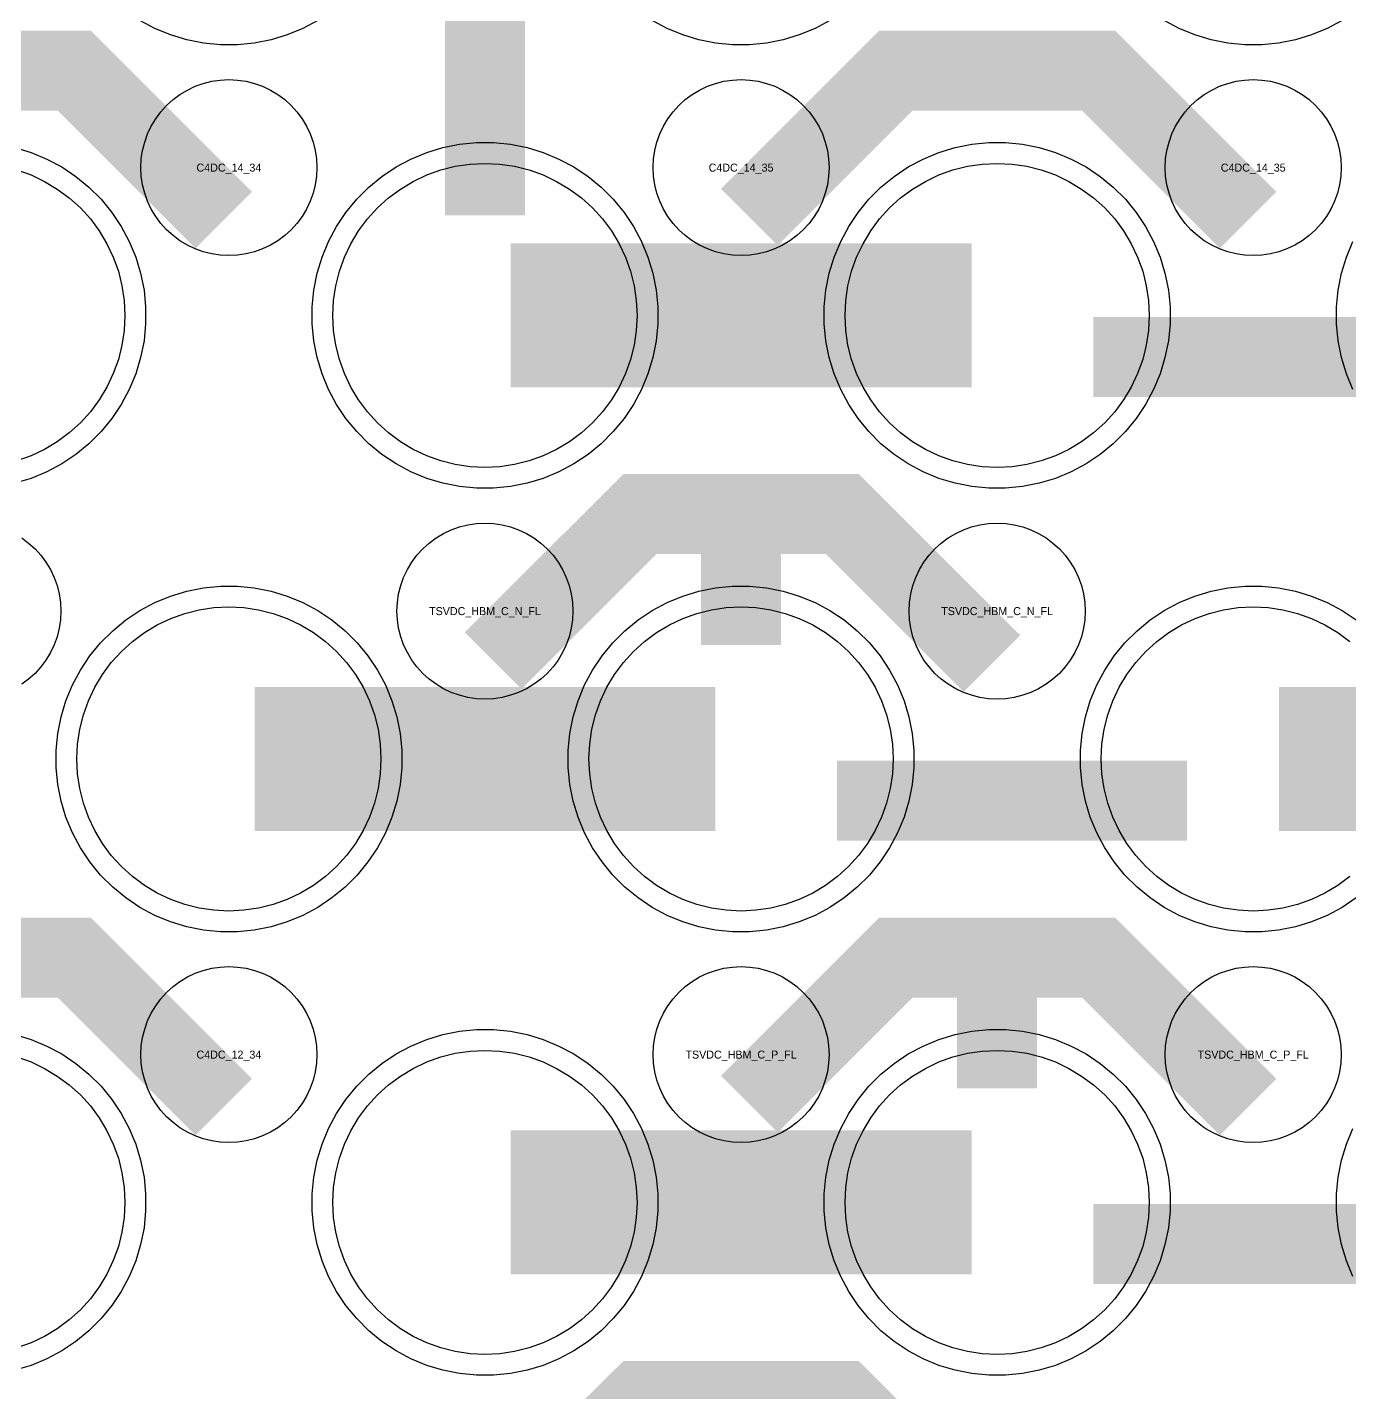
# Model space of a CAD drawing. Extents: x -11880 to 11880, y -14992 to 14992.
# Drawn here: x -943 to -529.9, y -13236.2 to -12809.6 of the extents above; entities that cross this region are included whole.
import ezdxf
from ezdxf.enums import TextEntityAlignment as Align

# ---------------------------------------------------------------- set-up
doc = ezdxf.new("R2010")
doc.units = 0
doc.header["$MEASUREMENT"] = 0
for name, color, linetype in [('GDS_775_DT_237', 138, 'CONTINUOUS'), ('RDL1_FS', 34, 'CONTINUOUS'), ('RDL_BS', 160, 'CONTINUOUS')]:
    doc.layers.add(name, color=color, linetype=linetype)

msp = doc.modelspace()

# ---------------------------------------------------------------- linework, layer by layer
at = {"layer": 'RDL1_FS', "color": 241, "true_color": 0xf7abae}
for points in [[(-800, -12947.174), (-804.657, -12946.945), (-809.268, -12946.261), (-813.791, -12945.129), (-818.181, -12943.557), (-822.395, -12941.565), (-826.395, -12939.167), (-830.14, -12936.389), (-833.594, -12933.259), (-836.724, -12929.805), (-839.502, -12926.06), (-841.9, -12922.06), (-843.892, -12917.846), (-845.464, -12913.456), (-846.596, -12908.933), (-847.28, -12904.322), (-847.509, -12899.665), (-847.28, -12895.008), (-846.596, -12890.397), (-845.464, -12885.874), (-843.892, -12881.484), (-841.9, -12877.27), (-839.502, -12873.27), (-836.724, -12869.525), (-833.594, -12866.071), (-830.14, -12862.941), (-826.395, -12860.163), (-822.395, -12857.765), (-818.181, -12855.773), (-813.791, -12854.201), (-809.268, -12853.069), (-804.657, -12852.385), (-800, -12852.156), (-795.343, -12852.385), (-790.732, -12853.069), (-786.209, -12854.201), (-781.819, -12855.773), (-777.605, -12857.765), (-773.605, -12860.163), (-769.86, -12862.941), (-766.406, -12866.071), (-763.276, -12869.525), (-760.498, -12873.27), (-758.1, -12877.27), (-756.108, -12881.484), (-754.536, -12885.874), (-753.404, -12890.397), (-752.72, -12895.008), (-752.491, -12899.665), (-752.72, -12904.322), (-753.404, -12908.933), (-754.536, -12913.456), (-756.108, -12917.846), (-758.1, -12922.06), (-760.498, -12926.06), (-763.276, -12929.805), (-766.406, -12933.259), (-769.86, -12936.389), (-773.605, -12939.167), (-777.605, -12941.565), (-781.819, -12943.557), (-786.209, -12945.129), (-790.732, -12946.261), (-795.343, -12946.945)], [(-640, -12947.174), (-644.657, -12946.945), (-649.268, -12946.261), (-653.791, -12945.129), (-658.181, -12943.557), (-662.395, -12941.565), (-666.395, -12939.167), (-670.14, -12936.389), (-673.594, -12933.259), (-676.724, -12929.805), (-679.502, -12926.06), (-681.9, -12922.06), (-683.892, -12917.846), (-685.464, -12913.456), (-686.596, -12908.933), (-687.28, -12904.322), (-687.509, -12899.665), (-687.28, -12895.008), (-686.596, -12890.397), (-685.464, -12885.874), (-683.892, -12881.484), (-681.9, -12877.27), (-679.502, -12873.27), (-676.724, -12869.525), (-673.594, -12866.071), (-670.14, -12862.941), (-666.395, -12860.163), (-662.395, -12857.765), (-658.181, -12855.773), (-653.791, -12854.201), (-649.268, -12853.069), (-644.657, -12852.385), (-640, -12852.156), (-635.343, -12852.385), (-630.732, -12853.069), (-626.209, -12854.201), (-621.819, -12855.773), (-617.605, -12857.765), (-613.605, -12860.163), (-609.86, -12862.941), (-606.406, -12866.071), (-603.276, -12869.525), (-600.498, -12873.27), (-598.1, -12877.27), (-596.108, -12881.484), (-594.536, -12885.874), (-593.404, -12890.397), (-592.72, -12895.008), (-592.491, -12899.665), (-592.72, -12904.322), (-593.404, -12908.933), (-594.536, -12913.456), (-596.108, -12917.846), (-598.1, -12922.06), (-600.498, -12926.06), (-603.276, -12929.805), (-606.406, -12933.259), (-609.86, -12936.389), (-613.605, -12939.167), (-617.605, -12941.565), (-621.819, -12943.557), (-626.209, -12945.129), (-630.732, -12946.261), (-635.343, -12946.945)], [(-880, -13085.739), (-884.657, -13085.51), (-889.268, -13084.826), (-893.791, -13083.694), (-898.181, -13082.122), (-902.395, -13080.13), (-906.395, -13077.732), (-910.14, -13074.954), (-913.594, -13071.824), (-916.724, -13068.37), (-919.502, -13064.625), (-921.9, -13060.625), (-923.892, -13056.411), (-925.464, -13052.021), (-926.596, -13047.498), (-927.28, -13042.887), (-927.509, -13038.23), (-927.28, -13033.573), (-926.596, -13028.962), (-925.464, -13024.439), (-923.892, -13020.049), (-921.9, -13015.835), (-919.502, -13011.835), (-916.724, -13008.09), (-913.594, -13004.636), (-910.14, -13001.506), (-906.395, -12998.728), (-902.395, -12996.33), (-898.181, -12994.338), (-893.791, -12992.766), (-889.268, -12991.634), (-884.657, -12990.95), (-880, -12990.721), (-875.343, -12990.95), (-870.732, -12991.634), (-866.209, -12992.766), (-861.819, -12994.338), (-857.605, -12996.33), (-853.605, -12998.728), (-849.86, -13001.506), (-846.406, -13004.636), (-843.276, -13008.09), (-840.498, -13011.835), (-838.1, -13015.835), (-836.108, -13020.049), (-834.536, -13024.439), (-833.404, -13028.962), (-832.72, -13033.573), (-832.491, -13038.23), (-832.72, -13042.887), (-833.404, -13047.498), (-834.536, -13052.021), (-836.108, -13056.411), (-838.1, -13060.625), (-840.498, -13064.625), (-843.276, -13068.37), (-846.406, -13071.824), (-849.86, -13074.954), (-853.605, -13077.732), (-857.605, -13080.13), (-861.819, -13082.122), (-866.209, -13083.694), (-870.732, -13084.826), (-875.343, -13085.51)], [(-720, -13085.739), (-724.657, -13085.51), (-729.268, -13084.826), (-733.791, -13083.694), (-738.181, -13082.122), (-742.395, -13080.13), (-746.395, -13077.732), (-750.14, -13074.954), (-753.594, -13071.824), (-756.724, -13068.37), (-759.502, -13064.625), (-761.9, -13060.625), (-763.892, -13056.411), (-765.464, -13052.021), (-766.596, -13047.498), (-767.28, -13042.887), (-767.509, -13038.23), (-767.28, -13033.573), (-766.596, -13028.962), (-765.464, -13024.439), (-763.892, -13020.049), (-761.9, -13015.835), (-759.502, -13011.835), (-756.724, -13008.09), (-753.594, -13004.636), (-750.14, -13001.506), (-746.395, -12998.728), (-742.395, -12996.33), (-738.181, -12994.338), (-733.791, -12992.766), (-729.268, -12991.634), (-724.657, -12990.95), (-720, -12990.721), (-715.343, -12990.95), (-710.732, -12991.634), (-706.209, -12992.766), (-701.819, -12994.338), (-697.605, -12996.33), (-693.605, -12998.728), (-689.86, -13001.506), (-686.406, -13004.636), (-683.276, -13008.09), (-680.498, -13011.835), (-678.1, -13015.835), (-676.108, -13020.049), (-674.536, -13024.439), (-673.404, -13028.962), (-672.72, -13033.573), (-672.491, -13038.23), (-672.72, -13042.887), (-673.404, -13047.498), (-674.536, -13052.021), (-676.108, -13056.411), (-678.1, -13060.625), (-680.498, -13064.625), (-683.276, -13068.37), (-686.406, -13071.824), (-689.86, -13074.954), (-693.605, -13077.732), (-697.605, -13080.13), (-701.819, -13082.122), (-706.209, -13083.694), (-710.732, -13084.826), (-715.343, -13085.51)]]:
    msp.add_lwpolyline(points, close=True, dxfattribs=at)
at = {"layer": 'RDL1_FS'}
for points in [[(-946.209, -12854.201), (-941.819, -12855.773), (-937.605, -12857.765), (-933.605, -12860.163), (-929.86, -12862.941), (-926.406, -12866.071), (-923.276, -12869.525), (-920.498, -12873.27), (-918.1, -12877.27), (-916.108, -12881.484), (-914.536, -12885.874), (-913.404, -12890.397), (-912.72, -12895.008), (-912.491, -12899.665), (-912.72, -12904.322), (-913.404, -12908.933), (-914.536, -12913.456), (-916.108, -12917.846), (-918.1, -12922.06), (-920.498, -12926.06), (-923.276, -12929.805), (-926.406, -12933.259), (-929.86, -12936.389), (-933.605, -12939.167), (-937.605, -12941.565), (-941.819, -12943.557), (-946.209, -12945.129)], [(-946.209, -13131.331), (-941.819, -13132.903), (-937.605, -13134.895), (-933.605, -13137.293), (-929.86, -13140.071), (-926.406, -13143.201), (-923.276, -13146.655), (-920.498, -13150.4), (-918.1, -13154.4), (-916.108, -13158.614), (-914.536, -13163.004), (-913.404, -13167.527), (-912.72, -13172.138), (-912.491, -13176.795), (-912.72, -13181.452), (-913.404, -13186.063), (-914.536, -13190.586), (-916.108, -13194.976), (-918.1, -13199.19), (-920.498, -13203.19), (-923.276, -13206.935), (-926.406, -13210.389), (-929.86, -13213.519), (-933.605, -13216.297), (-937.605, -13218.695), (-941.819, -13220.687), (-946.209, -13222.259)]]:
    msp.add_lwpolyline(points, dxfattribs=at)
at = {"layer": 'RDL1_FS', "color": 241, "true_color": 0xf7abae}
for points in [[(-791.998, -12899.665, 45, 45, 0), (-719.998, -12899.665, 45, 45, 0)], [(-719.998, -12899.665, 45, 45, 0), (-647.998, -12899.665, 45, 45, 0)], [(-871.998, -13038.23, 45, 45, 0), (-799.998, -13038.23, 45, 45, 0)], [(-799.998, -13038.23, 45, 45, 0), (-727.998, -13038.23, 45, 45, 0)], [(-551.998, -13038.23, 45, 45, 0), (-479.998, -13038.23, 45, 45, 0)]]:
    msp.add_lwpolyline(points, format="xyseb", dxfattribs=at)
msp.add_lwpolyline([(-529.86, -13074.954), (-533.605, -13077.732), (-537.605, -13080.13), (-541.819, -13082.122), (-546.209, -13083.694), (-550.732, -13084.826), (-555.343, -13085.51), (-560, -13085.739), (-564.657, -13085.51), (-569.268, -13084.826), (-573.791, -13083.694), (-578.181, -13082.122), (-582.395, -13080.13), (-586.395, -13077.732), (-590.14, -13074.954), (-593.594, -13071.824), (-596.724, -13068.37), (-599.502, -13064.625), (-601.9, -13060.625), (-603.892, -13056.411), (-605.464, -13052.021), (-606.596, -13047.498), (-607.28, -13042.887), (-607.509, -13038.23), (-607.28, -13033.573), (-606.596, -13028.962), (-605.464, -13024.439), (-603.892, -13020.049), (-601.9, -13015.835), (-599.502, -13011.835), (-596.724, -13008.09), (-593.594, -13004.636), (-590.14, -13001.506), (-586.395, -12998.728), (-582.395, -12996.33), (-578.181, -12994.338), (-573.791, -12992.766), (-569.268, -12991.634), (-564.657, -12990.95), (-560, -12990.721), (-555.343, -12990.95), (-550.732, -12991.634), (-546.209, -12992.766), (-541.819, -12994.338), (-537.605, -12996.33), (-533.605, -12998.728), (-529.86, -13001.506)], dxfattribs=at)
at = {"layer": 'RDL1_FS'}
for points in [[(-800, -13224.304), (-804.657, -13224.075), (-809.268, -13223.391), (-813.791, -13222.259), (-818.181, -13220.687), (-822.395, -13218.695), (-826.395, -13216.297), (-830.14, -13213.519), (-833.594, -13210.389), (-836.724, -13206.935), (-839.502, -13203.19), (-841.9, -13199.19), (-843.892, -13194.976), (-845.464, -13190.586), (-846.596, -13186.063), (-847.28, -13181.452), (-847.509, -13176.795), (-847.28, -13172.138), (-846.596, -13167.527), (-845.464, -13163.004), (-843.892, -13158.614), (-841.9, -13154.4), (-839.502, -13150.4), (-836.724, -13146.655), (-833.594, -13143.201), (-830.14, -13140.071), (-826.395, -13137.293), (-822.395, -13134.895), (-818.181, -13132.903), (-813.791, -13131.331), (-809.268, -13130.199), (-804.657, -13129.515), (-800, -13129.286), (-795.343, -13129.515), (-790.732, -13130.199), (-786.209, -13131.331), (-781.819, -13132.903), (-777.605, -13134.895), (-773.605, -13137.293), (-769.86, -13140.071), (-766.406, -13143.201), (-763.276, -13146.655), (-760.498, -13150.4), (-758.1, -13154.4), (-756.108, -13158.614), (-754.536, -13163.004), (-753.404, -13167.527), (-752.72, -13172.138), (-752.491, -13176.795), (-752.72, -13181.452), (-753.404, -13186.063), (-754.536, -13190.586), (-756.108, -13194.976), (-758.1, -13199.19), (-760.498, -13203.19), (-763.276, -13206.935), (-766.406, -13210.389), (-769.86, -13213.519), (-773.605, -13216.297), (-777.605, -13218.695), (-781.819, -13220.687), (-786.209, -13222.259), (-790.732, -13223.391), (-795.343, -13224.075)], [(-640, -13224.304), (-644.657, -13224.075), (-649.268, -13223.391), (-653.791, -13222.259), (-658.181, -13220.687), (-662.395, -13218.695), (-666.395, -13216.297), (-670.14, -13213.519), (-673.594, -13210.389), (-676.724, -13206.935), (-679.502, -13203.19), (-681.9, -13199.19), (-683.892, -13194.976), (-685.464, -13190.586), (-686.596, -13186.063), (-687.28, -13181.452), (-687.509, -13176.795), (-687.28, -13172.138), (-686.596, -13167.527), (-685.464, -13163.004), (-683.892, -13158.614), (-681.9, -13154.4), (-679.502, -13150.4), (-676.724, -13146.655), (-673.594, -13143.201), (-670.14, -13140.071), (-666.395, -13137.293), (-662.395, -13134.895), (-658.181, -13132.903), (-653.791, -13131.331), (-649.268, -13130.199), (-644.657, -13129.515), (-640, -13129.286), (-635.343, -13129.515), (-630.732, -13130.199), (-626.209, -13131.331), (-621.819, -13132.903), (-617.605, -13134.895), (-613.605, -13137.293), (-609.86, -13140.071), (-606.406, -13143.201), (-603.276, -13146.655), (-600.498, -13150.4), (-598.1, -13154.4), (-596.108, -13158.614), (-594.536, -13163.004), (-593.404, -13167.527), (-592.72, -13172.138), (-592.491, -13176.795), (-592.72, -13181.452), (-593.404, -13186.063), (-594.536, -13190.586), (-596.108, -13194.976), (-598.1, -13199.19), (-600.498, -13203.19), (-603.276, -13206.935), (-606.406, -13210.389), (-609.86, -13213.519), (-613.605, -13216.297), (-617.605, -13218.695), (-621.819, -13220.687), (-626.209, -13222.259), (-630.732, -13223.391), (-635.343, -13224.075)]]:
    msp.add_lwpolyline(points, close=True, dxfattribs=at)
for points in [[(-791.998, -13176.795, 45, 45, 0), (-719.998, -13176.795, 45, 45, 0)], [(-719.998, -13176.795, 45, 45, 0), (-647.998, -13176.795, 45, 45, 0)]]:
    msp.add_lwpolyline(points, format="xyseb", dxfattribs=at)
at = {"layer": 'RDL_BS', "color": 241, "true_color": 0xf7abae}
for points in [[(-800, -12868.375, 25, 25, 0), (-800, -12761.598, 25, 25, 0)], [(-800, -12792.067, 25, 25, 0), (-800, -12837.687, 25, 25, 0)], [(-609.984, -12912.678, 25, 25, 0), (-500.719, -12912.678, 25, 25, 0)], [(-720, -12957.411, 25, 25, 0), (-720, -13002.619, 25, 25, 0)], [(-797.438, -13007.544, 25, 25, 0), (-751.623, -12961.729, 25, 25, 0), (-718.07, -12961.729, 25, 25, 0)], [(-641.599, -13008.443, 25, 25, 0), (-688.313, -12961.729, 25, 25, 0), (-718.071, -12961.729, 25, 25, 0)], [(-689.984, -13051.243, 25, 25, 0), (-580.719, -13051.243, 25, 25, 0)]]:
    msp.add_lwpolyline(points, format="xyseb", dxfattribs=at)
at = {"layer": 'RDL_BS'}
for points in [[(-881.599, -12869.878, 25, 25, 0), (-928.313, -12823.164, 25, 25, 0), (-958.071, -12823.164, 25, 25, 0)], [(-717.438, -12868.979, 25, 25, 0), (-671.623, -12823.164, 25, 25, 0), (-638.07, -12823.164, 25, 25, 0)], [(-561.599, -12869.878, 25, 25, 0), (-608.313, -12823.164, 25, 25, 0), (-638.071, -12823.164, 25, 25, 0)], [(-720, -12975.69, 25, 25, 0), (-720, -12949.229, 25, 25, 0)], [(-640, -13114.255, 25, 25, 0), (-640, -13087.794, 25, 25, 0)], [(-640, -13095.976, 25, 25, 0), (-640, -13141.184, 25, 25, 0)], [(-881.599, -13147.008, 25, 25, 0), (-928.313, -13100.294, 25, 25, 0), (-958.071, -13100.294, 25, 25, 0)], [(-717.438, -13146.109, 25, 25, 0), (-671.623, -13100.294, 25, 25, 0), (-638.07, -13100.294, 25, 25, 0)], [(-561.599, -13147.008, 25, 25, 0), (-608.313, -13100.294, 25, 25, 0), (-638.071, -13100.294, 25, 25, 0)], [(-609.984, -13189.808, 25, 25, 0), (-500.719, -13189.808, 25, 25, 0)], [(-797.438, -13284.674, 25, 25, 0), (-751.623, -13238.859, 25, 25, 0), (-718.07, -13238.859, 25, 25, 0)], [(-641.599, -13285.573, 25, 25, 0), (-688.313, -13238.859, 25, 25, 0), (-718.071, -13238.859, 25, 25, 0)]]:
    msp.add_lwpolyline(points, format="xyseb", dxfattribs=at)
at = {"layer": 'RDL_BS', "color": 241, "true_color": 0xf7abae}
for points in [[(-852.223, -12807.488), (-856.885, -12809.98), (-861.795, -12812.011), (-866.835, -12813.542), (-872.062, -12814.588), (-877.356, -12815.105), (-882.644, -12815.105), (-887.938, -12814.588), (-893.165, -12813.542), (-898.205, -12812.011), (-903.115, -12809.98), (-907.777, -12807.488)], [(-692.223, -12807.488), (-696.885, -12809.98), (-701.795, -12812.011), (-706.835, -12813.542), (-712.062, -12814.588), (-717.356, -12815.105), (-722.644, -12815.105), (-727.938, -12814.588), (-733.165, -12813.542), (-738.205, -12812.011), (-743.115, -12809.98), (-747.777, -12807.488)], [(-528.875, -12922.78), (-530.906, -12917.87), (-532.437, -12912.83), (-533.483, -12907.603), (-534, -12902.309), (-534, -12897.021), (-533.483, -12891.727), (-532.437, -12886.5), (-530.906, -12881.46), (-528.875, -12876.55)], [(-527.809, -13081.666), (-532.223, -13084.613), (-536.885, -13087.105), (-541.795, -13089.136), (-546.835, -13090.667), (-552.062, -13091.713), (-557.356, -13092.23), (-562.644, -13092.23), (-567.938, -13091.713), (-573.165, -13090.667), (-578.205, -13089.136), (-583.115, -13087.105), (-587.777, -13084.613), (-592.191, -13081.666), (-596.292, -13078.304), (-600.074, -13074.522), (-603.436, -13070.421), (-606.383, -13066.007), (-608.875, -13061.345), (-610.906, -13056.435), (-612.437, -13051.395), (-613.483, -13046.168), (-614, -13040.874), (-614, -13035.586), (-613.483, -13030.292), (-612.437, -13025.065), (-610.906, -13020.025), (-608.875, -13015.115), (-606.383, -13010.453), (-603.436, -13006.039), (-600.074, -13001.938), (-596.292, -12998.156), (-592.191, -12994.794), (-587.777, -12991.847), (-583.115, -12989.355), (-578.205, -12987.324), (-573.165, -12985.793), (-567.938, -12984.747), (-562.644, -12984.23), (-557.356, -12984.23), (-552.062, -12984.747), (-546.835, -12985.793), (-541.795, -12987.324), (-536.885, -12989.355), (-532.223, -12991.847), (-527.809, -12994.794)]]:
    msp.add_lwpolyline(points, dxfattribs=at)
at = {"layer": 'RDL_BS'}
for points in [[(-532.223, -12807.488), (-536.885, -12809.98), (-541.795, -12812.011), (-546.835, -12813.542), (-552.062, -12814.588), (-557.356, -12815.105), (-562.644, -12815.105), (-567.938, -12814.588), (-573.165, -12813.542), (-578.205, -12812.011), (-583.115, -12809.98), (-587.777, -12807.488)], [(-946.835, -12847.228), (-941.795, -12848.759), (-936.885, -12850.79), (-932.223, -12853.282), (-927.809, -12856.229), (-923.708, -12859.591), (-919.926, -12863.373), (-916.564, -12867.474), (-913.617, -12871.888), (-911.125, -12876.55), (-909.094, -12881.46), (-907.563, -12886.5), (-906.517, -12891.727), (-906, -12897.021), (-906, -12902.309), (-906.517, -12907.603), (-907.563, -12912.83), (-909.094, -12917.87), (-911.125, -12922.78), (-913.617, -12927.442), (-916.564, -12931.856), (-919.926, -12935.957), (-923.708, -12939.739), (-927.809, -12943.101), (-932.223, -12946.048), (-936.885, -12948.54), (-941.795, -12950.571), (-946.835, -12952.102)], [(-944.72, -12969.185), (-942.557, -12970.788), (-940.558, -12972.6), (-938.746, -12974.599), (-937.143, -12976.762), (-935.75, -12979.086), (-934.598, -12981.523), (-933.691, -12984.058), (-933.034, -12986.677), (-932.638, -12989.349), (-932.506, -12992.042), (-932.638, -12994.735), (-933.034, -12997.407), (-933.691, -13000.026), (-934.598, -13002.561), (-935.75, -13004.998), (-937.143, -13007.322), (-938.746, -13009.485), (-940.558, -13011.484), (-942.557, -13013.296), (-944.72, -13014.899)], [(-946.835, -13124.358), (-941.795, -13125.889), (-936.885, -13127.92), (-932.223, -13130.412), (-927.809, -13133.359), (-923.708, -13136.721), (-919.926, -13140.503), (-916.564, -13144.604), (-913.617, -13149.018), (-911.125, -13153.68), (-909.094, -13158.59), (-907.563, -13163.63), (-906.517, -13168.857), (-906, -13174.151), (-906, -13179.439), (-906.517, -13184.733), (-907.563, -13189.96), (-909.094, -13195), (-911.125, -13199.91), (-913.617, -13204.572), (-916.564, -13208.986), (-919.926, -13213.087), (-923.708, -13216.869), (-927.809, -13220.231), (-932.223, -13223.178), (-936.885, -13225.67), (-941.795, -13227.701), (-946.835, -13229.232)], [(-528.875, -13199.91), (-530.906, -13195), (-532.437, -13189.96), (-533.483, -13184.733), (-534, -13179.439), (-534, -13174.151), (-533.483, -13168.857), (-532.437, -13163.63), (-530.906, -13158.59), (-528.875, -13153.68)]]:
    msp.add_lwpolyline(points, dxfattribs=at)
for points in [[(-880, -12880.971), (-882.693, -12880.839), (-885.365, -12880.443), (-887.984, -12879.786), (-890.519, -12878.879), (-892.956, -12877.727), (-895.28, -12876.334), (-897.443, -12874.731), (-899.442, -12872.919), (-901.254, -12870.92), (-902.857, -12868.757), (-904.25, -12866.433), (-905.402, -12863.996), (-906.309, -12861.461), (-906.966, -12858.842), (-907.362, -12856.17), (-907.494, -12853.477), (-907.362, -12850.784), (-906.966, -12848.112), (-906.309, -12845.493), (-905.402, -12842.958), (-904.25, -12840.521), (-902.857, -12838.197), (-901.254, -12836.034), (-899.442, -12834.035), (-897.443, -12832.223), (-895.28, -12830.62), (-892.956, -12829.227), (-890.519, -12828.075), (-887.984, -12827.168), (-885.365, -12826.511), (-882.693, -12826.115), (-880, -12825.983), (-877.307, -12826.115), (-874.635, -12826.511), (-872.016, -12827.168), (-869.481, -12828.075), (-867.044, -12829.227), (-864.72, -12830.62), (-862.557, -12832.223), (-860.558, -12834.035), (-858.746, -12836.034), (-857.143, -12838.197), (-855.75, -12840.521), (-854.598, -12842.958), (-853.691, -12845.493), (-853.034, -12848.112), (-852.638, -12850.784), (-852.506, -12853.477), (-852.638, -12856.17), (-853.034, -12858.842), (-853.691, -12861.461), (-854.598, -12863.996), (-855.75, -12866.433), (-857.143, -12868.757), (-858.746, -12870.92), (-860.558, -12872.919), (-862.557, -12874.731), (-864.72, -12876.334), (-867.044, -12877.727), (-869.481, -12878.879), (-872.016, -12879.786), (-874.635, -12880.443), (-877.307, -12880.839)], [(-720, -12880.971), (-722.693, -12880.839), (-725.365, -12880.443), (-727.984, -12879.786), (-730.519, -12878.879), (-732.956, -12877.727), (-735.28, -12876.334), (-737.443, -12874.731), (-739.442, -12872.919), (-741.254, -12870.92), (-742.857, -12868.757), (-744.25, -12866.433), (-745.402, -12863.996), (-746.309, -12861.461), (-746.966, -12858.842), (-747.362, -12856.17), (-747.494, -12853.477), (-747.362, -12850.784), (-746.966, -12848.112), (-746.309, -12845.493), (-745.402, -12842.958), (-744.25, -12840.521), (-742.857, -12838.197), (-741.254, -12836.034), (-739.442, -12834.035), (-737.443, -12832.223), (-735.28, -12830.62), (-732.956, -12829.227), (-730.519, -12828.075), (-727.984, -12827.168), (-725.365, -12826.511), (-722.693, -12826.115), (-720, -12825.983), (-717.307, -12826.115), (-714.635, -12826.511), (-712.016, -12827.168), (-709.481, -12828.075), (-707.044, -12829.227), (-704.72, -12830.62), (-702.557, -12832.223), (-700.558, -12834.035), (-698.746, -12836.034), (-697.143, -12838.197), (-695.75, -12840.521), (-694.598, -12842.958), (-693.691, -12845.493), (-693.034, -12848.112), (-692.638, -12850.784), (-692.506, -12853.477), (-692.638, -12856.17), (-693.034, -12858.842), (-693.691, -12861.461), (-694.598, -12863.996), (-695.75, -12866.433), (-697.143, -12868.757), (-698.746, -12870.92), (-700.558, -12872.919), (-702.557, -12874.731), (-704.72, -12876.334), (-707.044, -12877.727), (-709.481, -12878.879), (-712.016, -12879.786), (-714.635, -12880.443), (-717.307, -12880.839)], [(-560, -12880.971), (-562.693, -12880.839), (-565.365, -12880.443), (-567.984, -12879.786), (-570.519, -12878.879), (-572.956, -12877.727), (-575.28, -12876.334), (-577.443, -12874.731), (-579.442, -12872.919), (-581.254, -12870.92), (-582.857, -12868.757), (-584.25, -12866.433), (-585.402, -12863.996), (-586.309, -12861.461), (-586.966, -12858.842), (-587.362, -12856.17), (-587.494, -12853.477), (-587.362, -12850.784), (-586.966, -12848.112), (-586.309, -12845.493), (-585.402, -12842.958), (-584.25, -12840.521), (-582.857, -12838.197), (-581.254, -12836.034), (-579.442, -12834.035), (-577.443, -12832.223), (-575.28, -12830.62), (-572.956, -12829.227), (-570.519, -12828.075), (-567.984, -12827.168), (-565.365, -12826.511), (-562.693, -12826.115), (-560, -12825.983), (-557.307, -12826.115), (-554.635, -12826.511), (-552.016, -12827.168), (-549.481, -12828.075), (-547.044, -12829.227), (-544.72, -12830.62), (-542.557, -12832.223), (-540.558, -12834.035), (-538.746, -12836.034), (-537.143, -12838.197), (-535.75, -12840.521), (-534.598, -12842.958), (-533.691, -12845.493), (-533.034, -12848.112), (-532.638, -12850.784), (-532.506, -12853.477), (-532.638, -12856.17), (-533.034, -12858.842), (-533.691, -12861.461), (-534.598, -12863.996), (-535.75, -12866.433), (-537.143, -12868.757), (-538.746, -12870.92), (-540.558, -12872.919), (-542.557, -12874.731), (-544.72, -12876.334), (-547.044, -12877.727), (-549.481, -12878.879), (-552.016, -12879.786), (-554.635, -12880.443), (-557.307, -12880.839)], [(-880, -13158.101), (-882.693, -13157.969), (-885.365, -13157.573), (-887.984, -13156.916), (-890.519, -13156.009), (-892.956, -13154.857), (-895.28, -13153.464), (-897.443, -13151.861), (-899.442, -13150.049), (-901.254, -13148.05), (-902.857, -13145.887), (-904.25, -13143.563), (-905.402, -13141.126), (-906.309, -13138.591), (-906.966, -13135.972), (-907.362, -13133.3), (-907.494, -13130.607), (-907.362, -13127.914), (-906.966, -13125.242), (-906.309, -13122.623), (-905.402, -13120.088), (-904.25, -13117.651), (-902.857, -13115.327), (-901.254, -13113.164), (-899.442, -13111.165), (-897.443, -13109.353), (-895.28, -13107.75), (-892.956, -13106.357), (-890.519, -13105.205), (-887.984, -13104.298), (-885.365, -13103.641), (-882.693, -13103.245), (-880, -13103.113), (-877.307, -13103.245), (-874.635, -13103.641), (-872.016, -13104.298), (-869.481, -13105.205), (-867.044, -13106.357), (-864.72, -13107.75), (-862.557, -13109.353), (-860.558, -13111.165), (-858.746, -13113.164), (-857.143, -13115.327), (-855.75, -13117.651), (-854.598, -13120.088), (-853.691, -13122.623), (-853.034, -13125.242), (-852.638, -13127.914), (-852.506, -13130.607), (-852.638, -13133.3), (-853.034, -13135.972), (-853.691, -13138.591), (-854.598, -13141.126), (-855.75, -13143.563), (-857.143, -13145.887), (-858.746, -13148.05), (-860.558, -13150.049), (-862.557, -13151.861), (-864.72, -13153.464), (-867.044, -13154.857), (-869.481, -13156.009), (-872.016, -13156.916), (-874.635, -13157.573), (-877.307, -13157.969)], [(-720, -13158.101), (-722.693, -13157.969), (-725.365, -13157.573), (-727.984, -13156.916), (-730.519, -13156.009), (-732.956, -13154.857), (-735.28, -13153.464), (-737.443, -13151.861), (-739.442, -13150.049), (-741.254, -13148.05), (-742.857, -13145.887), (-744.25, -13143.563), (-745.402, -13141.126), (-746.309, -13138.591), (-746.966, -13135.972), (-747.362, -13133.3), (-747.494, -13130.607), (-747.362, -13127.914), (-746.966, -13125.242), (-746.309, -13122.623), (-745.402, -13120.088), (-744.25, -13117.651), (-742.857, -13115.327), (-741.254, -13113.164), (-739.442, -13111.165), (-737.443, -13109.353), (-735.28, -13107.75), (-732.956, -13106.357), (-730.519, -13105.205), (-727.984, -13104.298), (-725.365, -13103.641), (-722.693, -13103.245), (-720, -13103.113), (-717.307, -13103.245), (-714.635, -13103.641), (-712.016, -13104.298), (-709.481, -13105.205), (-707.044, -13106.357), (-704.72, -13107.75), (-702.557, -13109.353), (-700.558, -13111.165), (-698.746, -13113.164), (-697.143, -13115.327), (-695.75, -13117.651), (-694.598, -13120.088), (-693.691, -13122.623), (-693.034, -13125.242), (-692.638, -13127.914), (-692.506, -13130.607), (-692.638, -13133.3), (-693.034, -13135.972), (-693.691, -13138.591), (-694.598, -13141.126), (-695.75, -13143.563), (-697.143, -13145.887), (-698.746, -13148.05), (-700.558, -13150.049), (-702.557, -13151.861), (-704.72, -13153.464), (-707.044, -13154.857), (-709.481, -13156.009), (-712.016, -13156.916), (-714.635, -13157.573), (-717.307, -13157.969)], [(-560, -13158.101), (-562.693, -13157.969), (-565.365, -13157.573), (-567.984, -13156.916), (-570.519, -13156.009), (-572.956, -13154.857), (-575.28, -13153.464), (-577.443, -13151.861), (-579.442, -13150.049), (-581.254, -13148.05), (-582.857, -13145.887), (-584.25, -13143.563), (-585.402, -13141.126), (-586.309, -13138.591), (-586.966, -13135.972), (-587.362, -13133.3), (-587.494, -13130.607), (-587.362, -13127.914), (-586.966, -13125.242), (-586.309, -13122.623), (-585.402, -13120.088), (-584.25, -13117.651), (-582.857, -13115.327), (-581.254, -13113.164), (-579.442, -13111.165), (-577.443, -13109.353), (-575.28, -13107.75), (-572.956, -13106.357), (-570.519, -13105.205), (-567.984, -13104.298), (-565.365, -13103.641), (-562.693, -13103.245), (-560, -13103.113), (-557.307, -13103.245), (-554.635, -13103.641), (-552.016, -13104.298), (-549.481, -13105.205), (-547.044, -13106.357), (-544.72, -13107.75), (-542.557, -13109.353), (-540.558, -13111.165), (-538.746, -13113.164), (-537.143, -13115.327), (-535.75, -13117.651), (-534.598, -13120.088), (-533.691, -13122.623), (-533.034, -13125.242), (-532.638, -13127.914), (-532.506, -13130.607), (-532.638, -13133.3), (-533.034, -13135.972), (-533.691, -13138.591), (-534.598, -13141.126), (-535.75, -13143.563), (-537.143, -13145.887), (-538.746, -13148.05), (-540.558, -13150.049), (-542.557, -13151.861), (-544.72, -13153.464), (-547.044, -13154.857), (-549.481, -13156.009), (-552.016, -13156.916), (-554.635, -13157.573), (-557.307, -13157.969)], [(-802.644, -13230.795), (-807.938, -13230.278), (-813.165, -13229.232), (-818.205, -13227.701), (-823.115, -13225.67), (-827.777, -13223.178), (-832.191, -13220.231), (-836.292, -13216.869), (-840.074, -13213.087), (-843.436, -13208.986), (-846.383, -13204.572), (-848.875, -13199.91), (-850.906, -13195), (-852.437, -13189.96), (-853.483, -13184.733), (-854, -13179.439), (-854, -13174.151), (-853.483, -13168.857), (-852.437, -13163.63), (-850.906, -13158.59), (-848.875, -13153.68), (-846.383, -13149.018), (-843.436, -13144.604), (-840.074, -13140.503), (-836.292, -13136.721), (-832.191, -13133.359), (-827.777, -13130.412), (-823.115, -13127.92), (-818.205, -13125.889), (-813.165, -13124.358), (-807.938, -13123.312), (-802.644, -13122.795), (-797.356, -13122.795), (-792.062, -13123.312), (-786.835, -13124.358), (-781.795, -13125.889), (-776.885, -13127.92), (-772.223, -13130.412), (-767.809, -13133.359), (-763.708, -13136.721), (-759.926, -13140.503), (-756.564, -13144.604), (-753.617, -13149.018), (-751.125, -13153.68), (-749.094, -13158.59), (-747.563, -13163.63), (-746.517, -13168.857), (-746, -13174.151), (-746, -13179.439), (-746.517, -13184.733), (-747.563, -13189.96), (-749.094, -13195), (-751.125, -13199.91), (-753.617, -13204.572), (-756.564, -13208.986), (-759.926, -13213.087), (-763.708, -13216.869), (-767.809, -13220.231), (-772.223, -13223.178), (-776.885, -13225.67), (-781.795, -13227.701), (-786.835, -13229.232), (-792.062, -13230.278), (-797.356, -13230.795)], [(-642.644, -13230.795), (-647.938, -13230.278), (-653.165, -13229.232), (-658.205, -13227.701), (-663.115, -13225.67), (-667.777, -13223.178), (-672.191, -13220.231), (-676.292, -13216.869), (-680.074, -13213.087), (-683.436, -13208.986), (-686.383, -13204.572), (-688.875, -13199.91), (-690.906, -13195), (-692.437, -13189.96), (-693.483, -13184.733), (-694, -13179.439), (-694, -13174.151), (-693.483, -13168.857), (-692.437, -13163.63), (-690.906, -13158.59), (-688.875, -13153.68), (-686.383, -13149.018), (-683.436, -13144.604), (-680.074, -13140.503), (-676.292, -13136.721), (-672.191, -13133.359), (-667.777, -13130.412), (-663.115, -13127.92), (-658.205, -13125.889), (-653.165, -13124.358), (-647.938, -13123.312), (-642.644, -13122.795), (-637.356, -13122.795), (-632.062, -13123.312), (-626.835, -13124.358), (-621.795, -13125.889), (-616.885, -13127.92), (-612.223, -13130.412), (-607.809, -13133.359), (-603.708, -13136.721), (-599.926, -13140.503), (-596.564, -13144.604), (-593.617, -13149.018), (-591.125, -13153.68), (-589.094, -13158.59), (-587.563, -13163.63), (-586.517, -13168.857), (-586, -13174.151), (-586, -13179.439), (-586.517, -13184.733), (-587.563, -13189.96), (-589.094, -13195), (-591.125, -13199.91), (-593.617, -13204.572), (-596.564, -13208.986), (-599.926, -13213.087), (-603.708, -13216.869), (-607.809, -13220.231), (-612.223, -13223.178), (-616.885, -13225.67), (-621.795, -13227.701), (-626.835, -13229.232), (-632.062, -13230.278), (-637.356, -13230.795)]]:
    msp.add_lwpolyline(points, close=True, dxfattribs=at)
at = {"layer": 'RDL_BS', "color": 241, "true_color": 0xf7abae}
for points in [[(-802.644, -12953.665), (-807.938, -12953.148), (-813.165, -12952.102), (-818.205, -12950.571), (-823.115, -12948.54), (-827.777, -12946.048), (-832.191, -12943.101), (-836.292, -12939.739), (-840.074, -12935.957), (-843.436, -12931.856), (-846.383, -12927.442), (-848.875, -12922.78), (-850.906, -12917.87), (-852.437, -12912.83), (-853.483, -12907.603), (-854, -12902.309), (-854, -12897.021), (-853.483, -12891.727), (-852.437, -12886.5), (-850.906, -12881.46), (-848.875, -12876.55), (-846.383, -12871.888), (-843.436, -12867.474), (-840.074, -12863.373), (-836.292, -12859.591), (-832.191, -12856.229), (-827.777, -12853.282), (-823.115, -12850.79), (-818.205, -12848.759), (-813.165, -12847.228), (-807.938, -12846.182), (-802.644, -12845.665), (-797.356, -12845.665), (-792.062, -12846.182), (-786.835, -12847.228), (-781.795, -12848.759), (-776.885, -12850.79), (-772.223, -12853.282), (-767.809, -12856.229), (-763.708, -12859.591), (-759.926, -12863.373), (-756.564, -12867.474), (-753.617, -12871.888), (-751.125, -12876.55), (-749.094, -12881.46), (-747.563, -12886.5), (-746.517, -12891.727), (-746, -12897.021), (-746, -12902.309), (-746.517, -12907.603), (-747.563, -12912.83), (-749.094, -12917.87), (-751.125, -12922.78), (-753.617, -12927.442), (-756.564, -12931.856), (-759.926, -12935.957), (-763.708, -12939.739), (-767.809, -12943.101), (-772.223, -12946.048), (-776.885, -12948.54), (-781.795, -12950.571), (-786.835, -12952.102), (-792.062, -12953.148), (-797.356, -12953.665)], [(-642.644, -12953.665), (-647.938, -12953.148), (-653.165, -12952.102), (-658.205, -12950.571), (-663.115, -12948.54), (-667.777, -12946.048), (-672.191, -12943.101), (-676.292, -12939.739), (-680.074, -12935.957), (-683.436, -12931.856), (-686.383, -12927.442), (-688.875, -12922.78), (-690.906, -12917.87), (-692.437, -12912.83), (-693.483, -12907.603), (-694, -12902.309), (-694, -12897.021), (-693.483, -12891.727), (-692.437, -12886.5), (-690.906, -12881.46), (-688.875, -12876.55), (-686.383, -12871.888), (-683.436, -12867.474), (-680.074, -12863.373), (-676.292, -12859.591), (-672.191, -12856.229), (-667.777, -12853.282), (-663.115, -12850.79), (-658.205, -12848.759), (-653.165, -12847.228), (-647.938, -12846.182), (-642.644, -12845.665), (-637.356, -12845.665), (-632.062, -12846.182), (-626.835, -12847.228), (-621.795, -12848.759), (-616.885, -12850.79), (-612.223, -12853.282), (-607.809, -12856.229), (-603.708, -12859.591), (-599.926, -12863.373), (-596.564, -12867.474), (-593.617, -12871.888), (-591.125, -12876.55), (-589.094, -12881.46), (-587.563, -12886.5), (-586.517, -12891.727), (-586, -12897.021), (-586, -12902.309), (-586.517, -12907.603), (-587.563, -12912.83), (-589.094, -12917.87), (-591.125, -12922.78), (-593.617, -12927.442), (-596.564, -12931.856), (-599.926, -12935.957), (-603.708, -12939.739), (-607.809, -12943.101), (-612.223, -12946.048), (-616.885, -12948.54), (-621.795, -12950.571), (-626.835, -12952.102), (-632.062, -12953.148), (-637.356, -12953.665)], [(-800, -13019.536), (-802.693, -13019.404), (-805.365, -13019.008), (-807.984, -13018.351), (-810.519, -13017.444), (-812.956, -13016.292), (-815.28, -13014.899), (-817.443, -13013.296), (-819.442, -13011.484), (-821.254, -13009.485), (-822.857, -13007.322), (-824.25, -13004.998), (-825.402, -13002.561), (-826.309, -13000.026), (-826.966, -12997.407), (-827.362, -12994.735), (-827.494, -12992.042), (-827.362, -12989.349), (-826.966, -12986.677), (-826.309, -12984.058), (-825.402, -12981.523), (-824.25, -12979.086), (-822.857, -12976.762), (-821.254, -12974.599), (-819.442, -12972.6), (-817.443, -12970.788), (-815.28, -12969.185), (-812.956, -12967.792), (-810.519, -12966.64), (-807.984, -12965.733), (-805.365, -12965.076), (-802.693, -12964.68), (-800, -12964.548), (-797.307, -12964.68), (-794.635, -12965.076), (-792.016, -12965.733), (-789.481, -12966.64), (-787.044, -12967.792), (-784.72, -12969.185), (-782.557, -12970.788), (-780.558, -12972.6), (-778.746, -12974.599), (-777.143, -12976.762), (-775.75, -12979.086), (-774.598, -12981.523), (-773.691, -12984.058), (-773.034, -12986.677), (-772.638, -12989.349), (-772.506, -12992.042), (-772.638, -12994.735), (-773.034, -12997.407), (-773.691, -13000.026), (-774.598, -13002.561), (-775.75, -13004.998), (-777.143, -13007.322), (-778.746, -13009.485), (-780.558, -13011.484), (-782.557, -13013.296), (-784.72, -13014.899), (-787.044, -13016.292), (-789.481, -13017.444), (-792.016, -13018.351), (-794.635, -13019.008), (-797.307, -13019.404)], [(-640, -13019.536), (-642.693, -13019.404), (-645.365, -13019.008), (-647.984, -13018.351), (-650.519, -13017.444), (-652.956, -13016.292), (-655.28, -13014.899), (-657.443, -13013.296), (-659.442, -13011.484), (-661.254, -13009.485), (-662.857, -13007.322), (-664.25, -13004.998), (-665.402, -13002.561), (-666.309, -13000.026), (-666.966, -12997.407), (-667.362, -12994.735), (-667.494, -12992.042), (-667.362, -12989.349), (-666.966, -12986.677), (-666.309, -12984.058), (-665.402, -12981.523), (-664.25, -12979.086), (-662.857, -12976.762), (-661.254, -12974.599), (-659.442, -12972.6), (-657.443, -12970.788), (-655.28, -12969.185), (-652.956, -12967.792), (-650.519, -12966.64), (-647.984, -12965.733), (-645.365, -12965.076), (-642.693, -12964.68), (-640, -12964.548), (-637.307, -12964.68), (-634.635, -12965.076), (-632.016, -12965.733), (-629.481, -12966.64), (-627.044, -12967.792), (-624.72, -12969.185), (-622.557, -12970.788), (-620.558, -12972.6), (-618.746, -12974.599), (-617.143, -12976.762), (-615.75, -12979.086), (-614.598, -12981.523), (-613.691, -12984.058), (-613.034, -12986.677), (-612.638, -12989.349), (-612.506, -12992.042), (-612.638, -12994.735), (-613.034, -12997.407), (-613.691, -13000.026), (-614.598, -13002.561), (-615.75, -13004.998), (-617.143, -13007.322), (-618.746, -13009.485), (-620.558, -13011.484), (-622.557, -13013.296), (-624.72, -13014.899), (-627.044, -13016.292), (-629.481, -13017.444), (-632.016, -13018.351), (-634.635, -13019.008), (-637.307, -13019.404)], [(-882.644, -13092.23), (-887.938, -13091.713), (-893.165, -13090.667), (-898.205, -13089.136), (-903.115, -13087.105), (-907.777, -13084.613), (-912.191, -13081.666), (-916.292, -13078.304), (-920.074, -13074.522), (-923.436, -13070.421), (-926.383, -13066.007), (-928.875, -13061.345), (-930.906, -13056.435), (-932.437, -13051.395), (-933.483, -13046.168), (-934, -13040.874), (-934, -13035.586), (-933.483, -13030.292), (-932.437, -13025.065), (-930.906, -13020.025), (-928.875, -13015.115), (-926.383, -13010.453), (-923.436, -13006.039), (-920.074, -13001.938), (-916.292, -12998.156), (-912.191, -12994.794), (-907.777, -12991.847), (-903.115, -12989.355), (-898.205, -12987.324), (-893.165, -12985.793), (-887.938, -12984.747), (-882.644, -12984.23), (-877.356, -12984.23), (-872.062, -12984.747), (-866.835, -12985.793), (-861.795, -12987.324), (-856.885, -12989.355), (-852.223, -12991.847), (-847.809, -12994.794), (-843.708, -12998.156), (-839.926, -13001.938), (-836.564, -13006.039), (-833.617, -13010.453), (-831.125, -13015.115), (-829.094, -13020.025), (-827.563, -13025.065), (-826.517, -13030.292), (-826, -13035.586), (-826, -13040.874), (-826.517, -13046.168), (-827.563, -13051.395), (-829.094, -13056.435), (-831.125, -13061.345), (-833.617, -13066.007), (-836.564, -13070.421), (-839.926, -13074.522), (-843.708, -13078.304), (-847.809, -13081.666), (-852.223, -13084.613), (-856.885, -13087.105), (-861.795, -13089.136), (-866.835, -13090.667), (-872.062, -13091.713), (-877.356, -13092.23)], [(-722.644, -13092.23), (-727.938, -13091.713), (-733.165, -13090.667), (-738.205, -13089.136), (-743.115, -13087.105), (-747.777, -13084.613), (-752.191, -13081.666), (-756.292, -13078.304), (-760.074, -13074.522), (-763.436, -13070.421), (-766.383, -13066.007), (-768.875, -13061.345), (-770.906, -13056.435), (-772.437, -13051.395), (-773.483, -13046.168), (-774, -13040.874), (-774, -13035.586), (-773.483, -13030.292), (-772.437, -13025.065), (-770.906, -13020.025), (-768.875, -13015.115), (-766.383, -13010.453), (-763.436, -13006.039), (-760.074, -13001.938), (-756.292, -12998.156), (-752.191, -12994.794), (-747.777, -12991.847), (-743.115, -12989.355), (-738.205, -12987.324), (-733.165, -12985.793), (-727.938, -12984.747), (-722.644, -12984.23), (-717.356, -12984.23), (-712.062, -12984.747), (-706.835, -12985.793), (-701.795, -12987.324), (-696.885, -12989.355), (-692.223, -12991.847), (-687.809, -12994.794), (-683.708, -12998.156), (-679.926, -13001.938), (-676.564, -13006.039), (-673.617, -13010.453), (-671.125, -13015.115), (-669.094, -13020.025), (-667.563, -13025.065), (-666.517, -13030.292), (-666, -13035.586), (-666, -13040.874), (-666.517, -13046.168), (-667.563, -13051.395), (-669.094, -13056.435), (-671.125, -13061.345), (-673.617, -13066.007), (-676.564, -13070.421), (-679.926, -13074.522), (-683.708, -13078.304), (-687.809, -13081.666), (-692.223, -13084.613), (-696.885, -13087.105), (-701.795, -13089.136), (-706.835, -13090.667), (-712.062, -13091.713), (-717.356, -13092.23)]]:
    msp.add_lwpolyline(points, close=True, dxfattribs=at)

# ---------------------------------------------------------------- texts
at = {"layer": 'GDS_775_DT_237'}
for s, p in [('C4DC_14_34', (-880, -12853.477)), ('C4DC_14_34', (-880, -12853.477)), ('C4DC_14_35', (-720, -12853.477)), ('C4DC_14_35', (-720, -12853.477)), ('C4DC_14_35', (-560, -12853.477)), ('C4DC_14_35', (-560, -12853.477)), ('C4DC_12_34', (-880, -13130.607)), ('C4DC_12_34', (-880, -13130.607)), ('TSVDC_HBM_C_P_FL', (-720, -13130.607)), ('TSVDC_HBM_C_P_FL', (-720, -13130.607)), ('TSVDC_HBM_C_P_FL', (-560, -13130.607)), ('TSVDC_HBM_C_P_FL', (-560, -13130.607))]:
    msp.add_text(s, height=2.5, dxfattribs=at).set_placement(p, align=Align.MIDDLE_CENTER)
at = {"layer": 'GDS_775_DT_237', "color": 241, "true_color": 0xf7abae}
for p in [(-800, -12992.042), (-800, -12992.042), (-640, -12992.042), (-640, -12992.042)]:
    msp.add_text('TSVDC_HBM_C_N_FL', height=2.5, dxfattribs=at).set_placement(p, align=Align.MIDDLE_CENTER)

doc.saveas('drawing.dxf')
